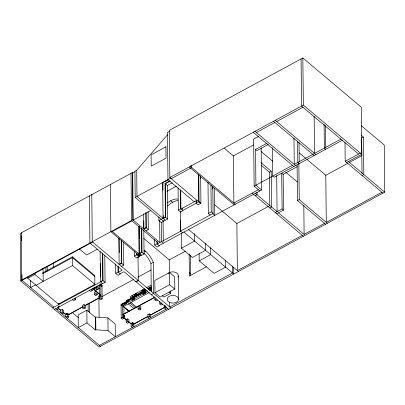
<?xml version="1.0" encoding="UTF-8"?>
<svg xmlns="http://www.w3.org/2000/svg" width="405" height="405" viewBox="0 0 405 405"><rect width="100%" height="100%" fill="white"/><g stroke="black" fill="none" stroke-linecap="round" stroke-linejoin="round"><path stroke-width="0.61" d="M125.089 303.304L124.786 303.628L125.059 303.32M127.742 301.123L127.469 301.011L127.372 301.416M143.638 290.177L143.4 290.269M144.808 292.724C143.8 292.769 145.37 293.058 144.479 292.739M126.061 302.935L125.844 302.965M133.863 298.708C132.982 298.531 134.303 299.123 133.559 298.662M135.736 294.359L135.432 294.683L135.705 294.374M143.81 293.154L143.507 293.478L143.785 293.169M134.89 295.017C134.384 294.43 134.855 295.675 134.845 294.84M158.881 216.862L158.922 220.588L161.225 222.532L163.564 221.262L135.194 197.377L134.921 171.295L136.703 170.328L167.488 134.809M132.693 299.128C133.564 299.103 132.121 299.067 132.81 299.33M144.352 291.848L144.139 292.228M346.614 162.511L361.771 154.29L361.28 107.178L302.849 57.986L169.341 130.375L169.837 177.491L200.602 203.391M169.604 131.336L167.468 132.496L167.959 179.612L194.289 201.781M53.997 307.172L21.728 280.002L21.232 232.89L132.344 172.646L132.698 172.945L133.189 220.062L150.797 210.514M21.141 233.432L20.25 233.913L20.741 281.024L99.119 347.014L384.75 192.147L384.259 145.036L361.3 125.707M132.698 172.945L134.895 171.755M169.837 177.491L303.345 105.103L302.849 57.986M135.194 197.377L170.632 178.16M163.043 218.356L162.668 182.599L168.171 179.618M165.134 181.632L167.336 180.438M171.254 178.681L191.757 167.564L191.737 165.68M256.395 132.521L274.899 122.487M276.681 121.52L302.981 107.264M136.703 170.328L136.976 196.41L165.346 220.295L167.69 219.024L165.382 217.085L165.032 183.541L169.882 180.913M170.146 181.136L165.301 183.764L165.65 217.308L163.311 218.578L163.276 215.44M167.69 219.024L167.336 185.48L172.186 182.852M258.643 136.323L253.641 139.031L254.137 186.143L259.808 190.922M167.062 191.251L176.383 186.199M258.39 189.727L233.872 203.021L233.381 155.91L253.54 144.98M159.064 245.546L261.595 189.955L255.919 185.176L255.545 149.425L266.946 143.243M268.363 144.438L256.962 150.619L255.545 149.425M21.728 280.002L132.835 219.763L132.344 172.646M20.741 281.024L92.624 242.053M112.327 231.493L131.944 220.862M58.887 303.269L58.902 304.514L27.829 278.351L34.957 274.484L34.946 273.243M42.606 272.975L72.424 256.805L94.765 275.618L94.856 284.345L58.416 304.104M42.616 273.815L72.429 257.646L94.775 276.458M97.286 249.217L86.589 255.018L79.588 249.121M35.584 284.882L30.679 287.54L30.608 280.68M36.07 285.292L72.515 265.533L72.424 256.805M145.835 212.691L145.992 227.6L143.653 228.871L143.497 213.815M158.922 220.588L165.382 217.085M180.65 208.808L182.959 210.747L180.615 212.017L178.311 210.079L180.65 208.808L180.453 189.991M196.967 200.328L180.919 209.031L180.721 190.213M163.301 221.039L165.083 220.072M198.789 174.671L199.073 201.644L182.69 210.524L182.665 208.013M145.957 230.809L148.296 229.539L148.108 211.526M200.647 175.876L200.936 203.209L198.035 204.778L196.177 203.214L196.147 200.703M269.776 206.084L269.421 172.211L271.203 171.244L260.881 162.557M254.137 186.143L292.471 165.361M340.838 139.138L294.253 164.395L293.979 138.009M342.255 140.327L274.165 177.248L272.747 176.053L272.449 147.825M210.185 215.009L208.322 213.44L211.218 211.871L210.939 185.156M276.711 213.789L283.505 210.104L283.13 174.347L297.412 166.607M121.232 240.119L121.475 263.103L119.136 264.374L118.857 238.029M138.728 226.365L139.047 256.765L136.708 258.036L134.404 256.097L136.743 254.826L136.728 253.57M143.815 230.44L144.064 254.046L141.725 255.317L139.416 253.378L141.755 252.107L141.512 228.501M157.024 243.83L159.332 245.769L156.988 247.04L154.685 245.096L157.024 243.83L156.998 241.319M182.579 232.799L180.539 231.078L213.081 213.435L212.797 186.462M132.835 219.763L159.879 242.529L180.716 231.23L180.6 220.021M119.399 264.597L121.743 263.331L121.5 240.342M144.175 251.961L145.577 251.196M141.456 255.094L138.783 256.542L138.753 254.036M121.439 266.313L123.778 265.047L123.54 242.058M255.251 195.726L257.038 194.759L257.008 192.248M361.508 135.472L363.432 137.093L361.65 138.059L362.024 173.623M104.794 255.59L105.072 282.305L102.733 283.571L100.43 281.632L102.769 280.361L102.48 253.029M118.037 272.084L120.341 274.028L118.002 275.294L115.693 273.355L118.037 272.084L117.976 266.439M52.66 307.901L103.032 280.589L102.754 253.874M54.432 309.39L102.465 283.348M120.072 273.8L123.976 271.689L168.662 309.309M57.014 309.714L58.573 308.868L58.553 307.025M75.381 297.847L75.401 299.74L73.842 300.586L72.601 299.543M92.208 288.78L92.229 290.618L90.669 291.463L89.429 290.42M93.697 289.793L99.23 286.791M95.631 290.461L99.584 288.32M62.269 309.476L60.709 310.321L60.735 312.847L62.299 312.002L62.269 309.476L63.514 310.524L63.539 313.045L61.98 313.89M151.252 291.58L150.959 263.549L153.298 262.283A15.243 6.946 61.5 0 0 144.099 250.087M94.395 294.597L95.955 293.752L95.924 291.23L94.365 292.076L94.395 294.597L95.636 295.645L97.195 294.8L97.17 292.273M205.522 243.491L205.598 250.325L192.446 257.453L181.45 248.199L194.602 241.066L194.522 233.614M382.968 193.114L345.197 161.317L360.354 153.095M67.681 313.414L67.686 314.047L66.572 314.65L66.212 313.723L66.881 313.359L68.212 313.865L68.222 314.493L67.777 314.736L66.886 313.991L66.881 313.359M99.336 296.885L98.977 295.959L99.645 295.594L100.005 296.526L98.891 297.128L99.422 297.574M66.714 313.941L65.676 314.503L63.261 312.473M84.063 304.535L82.504 305.38L82.529 307.901L83.769 308.949L85.334 308.104L85.303 305.578L84.063 304.535L84.088 307.056L85.334 308.104M99.853 295.974L100.891 295.407L92.684 288.502M66.218 314.351L66.886 313.991M98.982 296.587L99.65 296.227L99.645 295.594M68.212 313.865L67.767 314.103L67.777 314.736M82.863 306.691L68.475 314.7L82.863 306.899M85.075 305.492L98.911 297.989M169.406 273.071L169.265 259.883L185.369 251.151M85.08 305.699L99.468 297.898M101.67 296.779L133.28 279.642M137.715 277.233L151.024 270.019M302.332 235.361L237.36 270.591L236.869 223.474L268.52 206.312M381.905 192.218L326.293 222.37L325.797 175.259L348.042 163.195M349.156 162.592L361.943 155.657M67.23 313.121L67.26 316.178L65.701 317.029L65.671 313.966M82.529 307.901L84.088 307.056M100.597 284.113L102.014 285.307L102.161 298.976L100.597 299.822L99.357 298.779L100.916 297.933L100.779 284.472L94.76 287.737L94.775 289.205L93.327 287.99M269.796 207.968L271.578 207.001L271.203 171.244M66.941 318.072L68.506 317.226L68.475 314.776M138.287 280.493L135.943 281.764L138.287 280.493L138.039 256.836M86.852 310.19L78.16 314.903L78.292 327.625L86.984 322.912L86.852 310.19L95.276 317.282L95.408 330.004L95.853 329.761L108.059 330.632L115.329 336.752L115.197 324.025L107.927 317.905L95.722 317.039L95.276 317.282M275.289 212.595L282.088 208.909L281.713 173.153L283.13 174.347M325.574 224.233L297.467 200.571L299.249 199.604L298.87 163.169M169.543 272.509L154.831 280.483L154.963 292.683L160.102 297.012L174.813 289.038L174.687 276.838L169.543 272.509L169.67 284.71L174.813 289.038M144.555 288.73L130.82 296.176L130.85 298.698M146.215 287.828L151.197 285.13M143.957 289.864L142.175 290.83L142.18 291.251L143.962 290.284M134.622 295.068L134.931 294.916M135.513 294.582L135.822 294.43M142.509 290.755L142.646 290.613M143.456 290.385L143.542 290.456M145.562 289.666L132.4 296.799L133.225 297.498M147.658 288.527L151.328 286.537M225.514 260.212L225.585 267.153L214.108 273.375L199.214 260.835L210.691 254.613L210.62 247.673M126.75 301.71L126.735 300.449L128.299 299.604L128.4 300.94M143.578 292.587L143.562 291.327L145.213 290.552M126.836 301.786L126.826 300.525L146.083 290.081M148.286 288.886L151.035 287.398M126.826 300.733L126.942 301.092L128.279 300.368M143.653 291.61L143.78 292.78M145.106 290.825L145.218 291.185L146.858 290.299M126.912 300.991L128.137 300.323L128.491 300.621M144.965 291.2L143.74 291.863L144.094 292.162M128.39 300.308L143.659 292.03M143.77 291.97L145.106 291.246M148.493 289.408L151.217 287.935M146.929 290.41L121.065 304.428L121.211 318.102L122.452 319.145L124.011 318.3L123.986 315.854M148.579 289.514L151.328 288.021M121.07 304.641L147.081 290.537M148.579 289.722L151.333 288.233M145.142 291.904L143.137 292.992L143.147 294.146L143.502 294.445L145.511 293.362L145.157 293.063L145.127 290.481M149.232 290.112L150.275 289.545L150.265 288.811M126.4 302.56L124.618 303.527L124.624 303.947L126.406 302.981M134.202 298.328L132.42 299.295L132.425 299.715L134.207 298.748M145.127 292.41L143.34 293.372L143.345 293.797L145.127 292.83M124.867 303.532L125.175 303.38M132.668 299.305L132.977 299.153M147.79 291.635L122.644 305.269L123.884 306.312L149.339 292.511M149.896 290.491L150.949 289.919L150.938 288.76M362.045 175.497L363.827 174.53L363.432 137.093M151.283 294.678L153.622 293.407L153.298 262.283M154.963 292.683L169.67 284.71M126.831 309.283L128.39 310.443M206.428 266.809L189.383 276.048L189.155 254.016M154.837 297.118L122.74 314.523L123.571 315.217M154.837 297.331L122.745 314.731L123.571 315.429M123.991 316.406L124.436 316.163L124.431 315.535L123.9 315.085L123.454 315.328L123.459 315.961L124.345 316.705L123.677 317.069M123.459 315.961L123.905 315.718L123.9 315.085M124.431 315.535L123.986 315.779L124.345 316.705M121.211 318.102L122.771 317.257L122.629 303.796M138.039 308.98L139.598 308.129L139.573 305.608L140.813 306.651L140.839 309.177L139.279 310.022L138.039 308.98L138.009 306.453M157.666 300.054L156.107 300.9L154.867 299.852L156.426 299.006M170.687 290.815L170.718 293.341L163.807 297.088L162.177 295.716M127.707 318.912L126.147 319.758L126.173 322.279L127.413 323.327L128.977 322.481L128.947 319.955L127.707 318.912L127.732 321.433L128.977 322.481M126.173 322.279L127.732 321.433M162.633 304.231L161.074 305.076L159.828 304.033L161.393 303.188M128.699 321.904L131.114 323.939L133.118 322.851L133.123 323.479L132.01 324.086L131.655 323.787L131.65 323.155L132.319 322.795L133.913 324.137L148.093 316.452M147.941 314.812L149.501 313.966L150.741 315.014L164.921 307.324M131.655 323.787L132.324 323.423L132.319 322.795M164.774 306.322L164.42 306.023L165.088 305.659M164.86 307.01L164.329 306.56L165.442 305.957M132.324 323.423L133.21 324.172L133.655 323.929L133.65 323.296L133.118 322.851M134.455 323.63L147.541 316.533M164.916 307.117L150.741 314.801L149.911 314.108M132.379 327.508L131.139 326.46L132.698 325.615L132.668 322.552M149.207 318.381L147.967 317.338L149.526 316.492L149.501 313.759M166.035 309.258L164.794 308.215L166.354 307.37M99.392 345.394L167.599 308.413M278.493 212.822L304.115 234.394L324.511 223.337M303.345 105.103L361.771 154.29M358.572 154.062L301.563 106.07L301.067 58.953M348.401 161.544L384.75 192.147M325.762 149.273L324.344 148.078L324.096 124.365M275.263 120.326L315.956 154.589M273.476 121.292L314.174 155.555M299.239 152.898L306.003 158.588M306.965 159.403L325.797 175.259M299.239 163.655L297.822 162.461L297.594 141.006M254.978 131.326L295.675 165.589M253.196 132.293L293.888 166.551M261.134 151.51L272.717 161.261M285.733 172.221L297.336 181.992M260.977 165.103L269.421 172.211M299.249 199.604L327.356 223.266M224.183 148.164L233.381 155.91M282.088 208.909L283.505 210.104M255.352 193.342L277.076 211.628L276.696 175.709M252.148 193.114L303.396 236.257M190.34 166.369L235.29 204.216M189.226 166.976L234.176 204.819M214.66 204.778L236.869 223.474M199.073 201.644L200.936 203.209M211.218 211.871L213.081 213.435M212.746 213.617L214.787 215.333L214.503 188.32M165.032 183.541L167.336 185.48M162.668 182.599L162.937 182.822L163.012 190.35M170.702 200.703L172.565 202.267M188.598 229.534L238.423 271.487M183.916 232.07L233.746 274.018L233.67 267.113M145.992 227.6L148.296 229.539M163.301 243.248L161.438 241.684L161.236 222.385M189.348 272.681L190.593 273.729M92.132 194.942L91.778 194.643L92.269 241.755L171.001 308.038M143.77 238.418L169.265 259.883M89.788 196.212L89.434 195.914L89.93 243.025L122.204 270.196L118.3 272.307L118.245 266.662M141.755 252.107L144.064 254.046M111.886 231.123L140.788 255.454M139.786 256L110.879 231.665L110.388 184.553M136.743 254.826L139.047 256.765M169.082 291.97L170.718 293.341M121.475 263.103L123.778 265.047M149.845 288.198L149.227 287.677L149.237 288.861M150.949 289.919L151.303 290.218M143.562 291.327L143.669 292.84M139.598 308.129L140.839 309.177M149.526 316.492L150.766 317.535L150.736 314.381M130.972 302.489L136.561 307.192M129.904 303.051L135.695 307.927M102.769 280.361L105.072 282.305M128.345 303.897L134.136 308.772M100.126 283.925L102.019 285.515M122.821 305.208L123.707 305.952M124.376 307.218L129.185 311.263M123.905 307.031L129.109 311.41M72.515 265.533L94.856 284.345M98.688 288.8L98.334 288.502L96.329 289.59L96.684 289.889M94.137 287.211L95.069 287.995M92.684 288.289L100.891 295.199M123.905 315.718L124.436 316.163M133.123 323.479L133.655 323.929M99.65 296.227L100.005 296.526M131.65 323.155L132.005 323.453M98.977 295.959L99.331 296.252L98.886 296.495L98.891 297.128M90.988 289.575L92.229 290.618M95.955 293.752L97.195 294.8M100.916 297.933L102.161 298.976M123.869 317.631L126.284 319.661M128.699 321.697L131.109 323.727M123.874 317.844L126.77 320.279M122.771 317.257L124.011 318.3M132.698 325.615L133.939 326.663L133.908 323.504M21.232 232.89L21.587 233.189M42.166 268.88L43.082 269.649L43.203 281.424L34.957 274.484M74.161 298.698L75.401 299.74M86.984 322.912L95.408 330.004M72.328 312.599L78.6 317.879M67.65 314.007L68.475 314.7M67.686 314.047L68.222 314.493M66.212 313.723L66.572 314.65M59.398 309.01L60.365 309.82M63.742 312.665L65.671 314.295M58.436 308.408L60.846 310.438M57.333 307.82L58.573 308.868M62.299 312.002L63.539 313.045M67.26 316.178L68.506 317.226M55.774 308.666L100.455 346.29M344.999 142.469L345.197 161.317M325.514 125.56L325.742 147.4M314.148 116.189L314.538 153.394M303.811 205.497L304.115 234.394M299.017 142.201L299.219 161.762M297.093 164.815L297.467 200.571M261.154 147.865L261.595 189.955M232.429 266.065L232.5 272.975L169.761 306.995L169.715 302.596M212.463 186.644L212.488 189.155M207.998 182.377L208.322 213.44M200.323 176.676L200.338 178.544M198.45 174.221L198.739 201.822M199.133 253.267L199.214 260.835M196.486 200.521L196.511 203.032M190.618 165.655L190.633 166.911M190.396 255.064L190.608 275.41M181.293 233.29L181.45 248.199M180.331 210.98L180.539 231.078M178.078 187.712L178.311 210.079M178.286 276.109L178.534 299.665A5.695 3.842 -0.6 0 1 169.487 302.368A5.695 3.842 -0.6 0 1 170.601 295.751A5.695 3.842 -0.6 0 1 178.534 299.665M164.794 308.215L164.769 305.689L164.324 305.932L164.329 306.56M164.415 305.39L164.42 306.023M163.073 221.459L163.281 241.38M159.651 221.17L159.879 242.529M159.803 301.507L159.828 304.033M157.272 242.17L157.292 244.053L158.628 243.329L131.498 220.487L131.002 173.375M154.624 239.507L154.685 245.096M154.831 296.794L154.867 299.852M151.141 289.145L151.146 289.565M147.936 314.184L147.967 317.338M146.104 212.914L146.261 227.823L143.917 229.093L143.831 220.938M141.775 228.724L142.023 252.33L137.006 255.049L136.996 253.798M139.401 226.628L139.528 238.545M139.133 226.405L139.416 253.378M134.349 251.125L134.404 256.097M133.204 323.539L133.21 324.172M132.384 295.331L132.41 297.786M131.002 296.536L131.012 297.584M131.109 323.398L131.139 326.46M128.648 300.53L128.653 301.269L127.094 302.115L127.084 301.376M128.299 299.604L128.309 300.864M123.884 306.064L123.965 314.017M121.247 305L121.257 306.053M119.131 238.879L119.278 252.679M115.597 264.035L115.693 273.355M107.927 317.905L108.059 330.632M100.501 263.665L100.642 276.838M100.111 251.525L100.43 281.632M99.215 285.317L99.311 294.496M99.331 296.045L99.357 298.779M98.901 298.283L99.098 317.125M95.722 317.039L95.853 329.761M89.444 303.244L89.54 312.706M88.098 303.335L88.184 311.541M58.993 306.099L58.998 306.732L58.553 306.975L58.907 307.274L58.902 306.641M53.536 263.204L53.587 267.599M47.243 266.465L47.289 270.884M45.907 267.189L45.952 271.608M27.813 277.111L27.829 278.351M21.612 235.7L21.667 240.727M22.022 274.646L22.072 279.673M168.045 273.446A5.695 3.842 -0.6 0 1 175.385 272.332A5.695 3.842 -0.6 0 1 177.927 277.086M167.589 206.003A15.243 8.859 -49.9 0 1 177.987 200.561M167.473 202.875A15.243 8.859 -49.9 0 1 177.729 199.047M143.983 253.125A15.243 6.946 61.5 0 1 150.959 263.549M96.223 287.783L96.633 287.515L96.223 287.783M165.934 146.823L151.111 154.857L151.232 166.151L166.05 158.117L165.934 146.823M136.176 293.59L134.166 294.678L134.182 295.832L134.536 296.131L136.541 295.048L136.186 294.749L136.176 293.59M143.977 289.362L141.968 290.446L141.983 291.605L142.337 291.904L144.342 290.815L143.988 290.517L143.977 289.362M136.156 294.096L134.374 295.058L134.379 295.483L136.161 294.516L136.156 294.096M126.421 302.054L124.416 303.142L124.426 304.302L124.78 304.6L126.785 303.512L126.431 303.213L126.421 302.054M134.222 297.827L132.217 298.915L132.227 300.07L132.582 300.368L134.587 299.28L134.232 298.981L134.222 297.827M101.842 285.581L100.956 284.831L100.966 285.884L101.852 286.629L101.842 285.581"/></g></svg>
